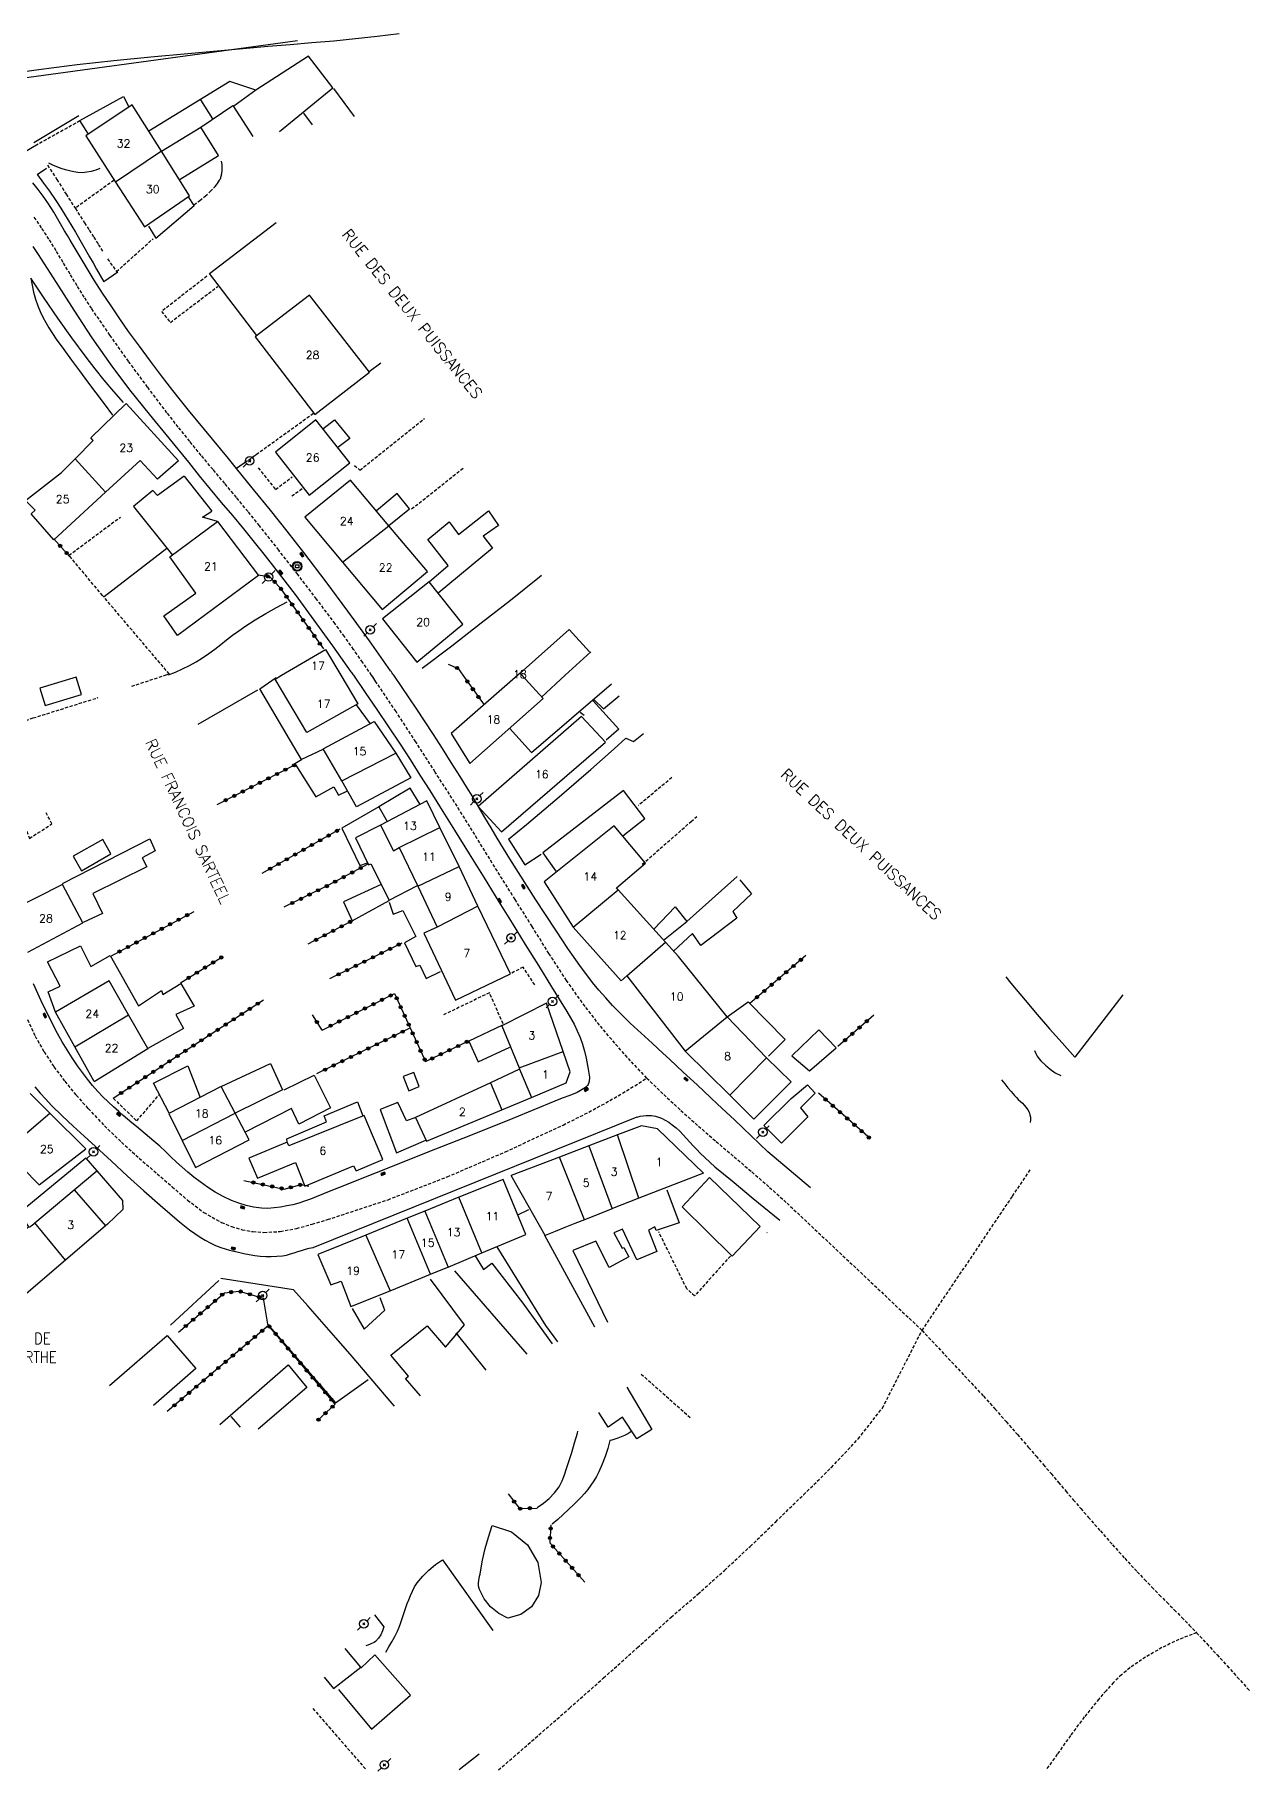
# Model space of a CAD drawing. Header units: millimetres. Extents: x 169000 to 170001, y 127000 to 128001.
# Drawn here: x 169147.5 to 169336.2, y 126999.8 to 127271.1 of the extents above; entities that cross this region are included whole.
import ezdxf
from ezdxf.enums import TextEntityAlignment as Align

# ---------------------------------------------------------------- set-up
doc = ezdxf.new("R2010")
doc.units = ezdxf.units.MM
doc.linetypes.add('DASHED', pattern=[0.75, 0.5, -0.25])
doc.layers.get('0').update_dxf_attribs({"linetype": 'CONTINUOUS'})
for name, color, linetype in [('W0001', 6, 'DASHED'), ('W0006', 2, 'CONTINUOUS'), ('W0014', 7, 'CONTINUOUS'), ('W0017', 7, 'CONTINUOUS'), ('W0101', 7, 'CONTINUOUS'), ('W0104', 1, 'CONTINUOUS'), ('W0112', 1, 'DASHED'), ('W0211', 2, 'CONTINUOUS'), ('W0214', 2, 'CONTINUOUS'), ('W0300', 7, 'CONTINUOUS'), ('W0322', 7, 'CONTINUOUS'), ('W0323', 7, 'CONTINUOUS'), ('W0330', 7, 'CONTINUOUS'), ('W0333', 7, 'CONTINUOUS'), ('W0402', 7, 'CONTINUOUS'), ('W0420', 7, 'CONTINUOUS'), ('W0473', 7, 'CONTINUOUS'), ('W0989', 7, 'CONTINUOUS'), ('W0991', 7, 'CONTINUOUS'), ('W1102', 7, 'CONTINUOUS')]:
    doc.layers.add(name, color=color, linetype=linetype)
doc.styles.get("Standard").update_dxf_attribs({"font": 'romans.shx', "width": 0.85})

# ---------------------------------------------------------------- blocks, each defined once
blk = doc.blocks.new('avaloir')
for p, q in [((-3, 0), (-3, -6)), ((0, 0), (0, -6)), ((3, 0), (3, -6))]:
    blk.add_line(p, q)
blk.add_lwpolyline([(0, 0), (-6, 0), (-6, -6), (6, -6), (6, 0), (-6, 0)])
blk = doc.blocks.new('T684')
at = {"xscale": 0.1666666666666667, "yscale": 0.1666666666666667, "rotation": 270}
blk.add_blockref('avaloir', (0, 0), dxfattribs=at)
blk = doc.blocks.new('sev_inspect')
blk.add_lwpolyline([(-4, 4), (4, 4), (4, -4), (-4, -4), (-4, 4)])
for radius in [12, 10]:
    blk.add_circle((0, 0), radius)
blk = doc.blocks.new('T654')
at = {"xscale": 0.0625, "yscale": 0.0625}
blk.add_blockref('sev_inspect', (0, 0), dxfattribs=at)
blk = doc.blocks.new('T473')
for p, q in [((-0.166667, 0.166667), (0.166667, -0.166667)), ((-0.166667, -0.166667), (0.166667, 0.166667)), ((0.500001, 0.500001), (1.000002, 1.000002)), ((-1.000002, -1.000002), (-0.500001, -0.500001))]:
    blk.add_line(p, q)
blk.add_ellipse((0, 0), major_axis=(0.471405, 0.471405), ratio=1, start_param=5.4977871438, end_param=11.780972451)
blk = doc.blocks.new('t323o')
at = {"color": 0, "linetype": 'Continuous'}
for radius in [0.25, 0.15]:
    blk.add_circle((0, 0), radius, dxfattribs=at)
blk = doc.blocks.new('t322o')
at = {"color": 0, "linetype": 'Continuous'}
for radius in [0.25, 0.15]:
    blk.add_circle((0, 0), radius, dxfattribs=at)

msp = doc.modelspace()

# ---------------------------------------------------------------- linework, layer by layer
at = {"layer": 'W0001', "linetype": 'DASHED'}
for points in [[(169200.14, 127171), (169198.74, 127173.03), (169197.33, 127175.04), (169195.89, 127177.05), (169194.44, 127179.04), (169191.54, 127182.91), (169188.59, 127186.75), (169185.62, 127190.56), (169182.62, 127194.36), (169180.83, 127196.58), (169179.02, 127198.78), (169177.19, 127200.97), (169175.36, 127203.15), (169173.53, 127205.34), (169171.72, 127207.54), (169169.93, 127209.76), (169168.17, 127212.01), (169165.14, 127216.01), (169162.16, 127220.05), (169159.25, 127224.14), (169156.4, 127228.28), (169155.24, 127230.06), (169154.12, 127231.86), (169153.02, 127233.68), (169151.93, 127235.5), (169150.84, 127237.33), (169149.73, 127239.14), (169148.57, 127240.92), (169147.37, 127242.67)], [(169243.15, 127108.08), (169240.6, 127110.76), (169238.13, 127113.52), (169235.76, 127116.35), (169233.48, 127119.27), (169230.58, 127123.34), (169227.85, 127127.53), (169225.21, 127131.77), (169222.56, 127135.99), (169221.36, 127137.88), (169220.18, 127139.77), (169219, 127141.67), (169217.83, 127143.57), (169216.65, 127145.47), (169215.48, 127147.37), (169214.29, 127149.27), (169213.1, 127151.15), (169210.07, 127155.89), (169207.03, 127160.62), (169203.95, 127165.33), (169200.82, 127170), (169200.65, 127170.25), (169200.48, 127170.5), (169200.31, 127170.75), (169200.14, 127171)], [(169146.35, 127117.21), (169147.56, 127114.64), (169148.96, 127112.17), (169150.51, 127109.82), (169152.2, 127107.58), (169153.99, 127105.41), (169155.85, 127103.31), (169158.41, 127100.62), (169161.08, 127098.05), (169163.83, 127095.56), (169166.63, 127093.14), (169168.99, 127091.09), (169171.38, 127089.02), (169173.92, 127087.1), (169176.68, 127085.53), (169178.26, 127084.88), (169179.91, 127084.39), (169181.59, 127084.09), (169183.31, 127083.97), (169185.87, 127084.12), (169188.39, 127084.59), (169190.85, 127085.26), (169193.27, 127085.98), (169202.7, 127089.08), (169211.96, 127092.65), (169221.07, 127096.57), (169230.06, 127100.74), (169233.42, 127102.42), (169236.72, 127104.2), (169239.97, 127106.09), (169243.15, 127108.08)], [(169243.15, 127108.08), (169245.77, 127105.51), (169248.46, 127103.01), (169251.2, 127100.57), (169253.98, 127098.17), (169256.77, 127095.8), (169259.55, 127093.41), (169262.32, 127091), (169265.04, 127088.55), (169286.14, 127068.67)], [(169286.14, 127068.67), (169300.27, 127089.61), (169303.07, 127093.79)], [(169219.97, 127000), (169222.31, 127002.02), (169225.71, 127004.98), (169231.06, 127009.66), (169236.38, 127014.37), (169241.67, 127019.11), (169246.94, 127023.88), (169251.13, 127027.48), (169255.25, 127031.17), (169259.3, 127034.93), (169263.27, 127038.78), (169267.62, 127043), (169271.98, 127047.26), (169276.16, 127051.72), (169279.94, 127056.53), (169286.14, 127068.67)], [(169286.14, 127068.67), (169295.74, 127058.39), (169297.52, 127056.4), (169299.28, 127054.41), (169301.04, 127052.4), (169302.79, 127050.38), (169303.96, 127049.03), (169305.12, 127047.67), (169306.29, 127046.3), (169307.45, 127044.93), (169308.61, 127043.57), (169309.77, 127042.2), (169310.94, 127040.84), (169312.12, 127039.49), (169314, 127037.34), (169315.9, 127035.19), (169317.81, 127033.06), (169319.75, 127030.96), (169320.89, 127029.75), (169322.05, 127028.56), (169323.21, 127027.37), (169324.38, 127026.19), (169325.55, 127025.01), (169326.72, 127023.83), (169327.88, 127022.64), (169329.03, 127021.44)], [(169329.03, 127021.44), (169326.28, 127020.38), (169323.62, 127019.11), (169321.07, 127017.64), (169318.64, 127015.98), (169317.29, 127014.88), (169316.05, 127013.66), (169314.89, 127012.38), (169313.76, 127011.08), (169311.49, 127008.28), (169309.34, 127005.39), (169307.26, 127002.45), (169305.51, 127000)], [(169329.03, 127021.44), (169330.63, 127019.73), (169332.23, 127018), (169333.81, 127016.26), (169335.39, 127014.52), (169336.96, 127012.78), (169338.54, 127011.04), (169340.13, 127009.31), (169341.72, 127007.58), (169344.05, 127005.09), (169346.39, 127002.62), (169348.75, 127000.15), (169348.89, 127000)]]:
    msp.add_lwpolyline(points, dxfattribs=at)
at = {"layer": 'W0006'}
msp.add_lwpolyline([(169183.2, 127073.68), (169183.89, 127069.65), (169194.49, 127057.35), (169199.61, 127060.99)], dxfattribs=at)
at = {"layer": 'W0014'}
for points in [[(169147.92, 127249.17), (169148.88, 127247.89), (169149.8, 127246.6), (169150.7, 127245.3), (169151.58, 127243.97), (169152.75, 127242.1), (169153.87, 127240.21), (169154.96, 127238.3), (169156.06, 127236.39), (169156.62, 127235.41), (169157.18, 127234.43), (169157.74, 127233.45), (169158.29, 127232.47)], [(169203.59, 127171), (169203.47, 127171.17), (169203.35, 127171.35), (169203.23, 127171.52), (169203.1, 127171.69), (169199.79, 127176.36), (169196.42, 127181), (169193.02, 127185.6), (169189.56, 127190.17), (169186.97, 127193.49), (169184.34, 127196.78), (169181.69, 127200.04), (169179.04, 127203.31), (169177.8, 127204.84), (169176.54, 127206.36), (169175.29, 127207.87), (169174.03, 127209.39), (169172.78, 127210.91), (169171.53, 127212.43), (169170.29, 127213.96), (169169.07, 127215.51), (169167.31, 127217.78), (169165.57, 127220.08), (169163.86, 127222.39), (169162.18, 127224.73), (169160.8, 127226.7), (169159.44, 127228.7), (169158.11, 127230.71), (169156.8, 127232.73), (169155.84, 127234.28), (169154.9, 127235.84), (169153.97, 127237.4), (169153.04, 127238.96), (169152.6, 127239.69), (169152.18, 127240.43), (169151.76, 127241.17), (169151.34, 127241.9), (169150.91, 127242.64), (169150.47, 127243.37), (169150.01, 127244.09), (169149.54, 127244.79), (169148.8, 127245.85), (169148.04, 127246.9), (169147.21, 127247.91)], [(169147.22, 127238), (169147.62, 127237.35), (169148.03, 127236.71), (169150.83, 127232.38), (169153.61, 127228.03), (169156.44, 127223.71), (169159.4, 127219.48), (169162.32, 127215.6), (169165.36, 127211.8), (169168.44, 127208.04), (169171.51, 127204.27), (169173.21, 127202.17), (169174.93, 127200.09), (169176.65, 127198.01), (169178.38, 127195.94), (169180.1, 127193.86), (169181.8, 127191.77), (169183.49, 127189.67), (169185.16, 127187.54), (169188.17, 127183.6), (169191.12, 127179.62), (169194.03, 127175.6), (169196.9, 127171.56), (169197, 127171.42), (169197.1, 127171.28), (169197.2, 127171.14), (169197.3, 127171)], [(169161.36, 127213.6), (169159.85, 127215.33), (169158.37, 127217.09), (169156.93, 127218.88), (169155.53, 127220.7), (169153.29, 127223.72), (169151.1, 127226.79), (169148.98, 127229.9), (169146.91, 127233.05)], [(169197.3, 127171), (169199.15, 127168.33), (169200.98, 127165.65), (169202.8, 127162.95), (169204.59, 127160.24), (169206.15, 127157.84), (169207.69, 127155.42), (169209.21, 127153), (169210.74, 127150.57), (169213.07, 127146.83), (169215.39, 127143.09), (169217.7, 127139.34), (169220.01, 127135.6), (169222.08, 127132.28), (169224.15, 127128.97), (169226.21, 127125.66), (169228.23, 127122.32), (169229.42, 127120.39), (169230.63, 127118.46), (169231.77, 127116.48), (169232.74, 127114.42), (169233.11, 127113.36), (169233.4, 127112.27), (169233.64, 127111.17), (169233.85, 127110.07), (169233.97, 127109.46), (169234.1, 127108.84), (169234.17, 127108.2), (169234.14, 127107.55), (169234.1, 127107.39), (169234.04, 127107.23), (169233.97, 127107.08), (169233.88, 127106.94), (169233.76, 127106.8), (169233.62, 127106.67), (169233.47, 127106.55), (169233.32, 127106.44), (169232.23, 127105.84), (169231.09, 127105.36), (169229.93, 127104.93), (169228.79, 127104.48), (169222.19, 127101.77), (169215.57, 127099.12), (169208.94, 127096.49), (169202.31, 127093.85), (169199.38, 127092.68), (169196.44, 127091.51), (169193.5, 127090.35), (169190.57, 127089.19)], [(169268.69, 127090.96), (169268.69, 127090.96), (169262.06, 127096.54), (169259.44, 127099.05), (169256.82, 127101.54), (169254.18, 127104.03), (169253.11, 127105.02), (169252.05, 127106.02), (169250.98, 127107.01), (169249.91, 127108.01), (169248.84, 127109), (169247.78, 127109.99), (169246.71, 127110.99), (169245.64, 127111.98), (169243.95, 127113.54), (169242.24, 127115.08), (169240.55, 127116.65), (169238.91, 127118.26), (169237.8, 127119.41), (169236.71, 127120.59), (169235.66, 127121.79), (169234.64, 127123.03), (169232.68, 127125.64), (169230.82, 127128.33), (169229.02, 127131.05), (169227.22, 127133.77), (169225.82, 127135.9), (169224.45, 127138.04), (169223.09, 127140.19), (169221.74, 127142.35), (169220.75, 127143.95), (169219.78, 127145.55), (169218.82, 127147.16), (169217.85, 127148.77), (169216.89, 127150.38), (169215.93, 127151.99), (169214.96, 127153.59), (169213.97, 127155.18), (169212.59, 127157.38), (169211.2, 127159.56), (169209.8, 127161.74), (169208.38, 127163.9), (169207.2, 127165.69), (169206.01, 127167.47), (169204.81, 127169.24), (169203.59, 127171)], [(169221.55, 127145.38), (169224.07, 127141.37)], [(169190.57, 127089.19), (169189.67, 127088.85), (169188.75, 127088.55), (169187.82, 127088.3), (169186.88, 127088.1), (169185.9, 127087.93), (169184.91, 127087.79), (169183.91, 127087.72), (169182.91, 127087.76), (169181.71, 127087.92), (169180.54, 127088.19), (169179.39, 127088.55), (169178.27, 127088.97), (169176.97, 127089.58), (169175.72, 127090.28), (169174.51, 127091.05), (169173.34, 127091.86), (169172.38, 127092.59), (169171.45, 127093.36), (169170.55, 127094.15), (169169.66, 127094.97), (169168.79, 127095.79), (169167.91, 127096.62), (169167.03, 127097.43), (169166.13, 127098.22), (169165.45, 127098.8), (169164.77, 127099.38), (169164.08, 127099.95), (169163.39, 127100.52), (169162.7, 127101.09), (169162.02, 127101.66), (169161.34, 127102.24), (169160.67, 127102.84), (169159.83, 127103.59), (169158.99, 127104.36), (169158.17, 127105.14), (169157.38, 127105.96), (169156.54, 127106.93), (169155.73, 127107.93), (169154.95, 127108.95), (169154.2, 127109.99), (169153.37, 127111.22), (169152.57, 127112.47), (169151.8, 127113.74), (169151.08, 127115.03), (169149.75, 127117.58), (169148.52, 127120.17), (169147.33, 127122.78)], [(169317.5, 127121.09), (169313.87, 127116.37), (169310, 127111.37)], [(169147.5, 127106.71), (169148.34, 127105.72), (169149.23, 127104.76), (169150.12, 127103.82), (169151.78, 127102.16), (169153.51, 127100.55), (169155.25, 127098.98), (169156.99, 127097.4), (169159.5, 127095.09), (169162.01, 127092.77), (169164.54, 127090.48), (169167.11, 127088.23), (169168.62, 127086.93), (169170.14, 127085.62), (169171.7, 127084.37), (169173.34, 127083.22), (169174.12, 127082.76), (169174.91, 127082.33), (169175.74, 127081.95), (169176.57, 127081.61), (169177.25, 127081.38), (169177.94, 127081.18), (169178.63, 127081.02), (169179.33, 127080.86), (169180.17, 127080.68), (169181.01, 127080.51), (169181.87, 127080.37), (169182.72, 127080.28), (169183.6, 127080.23), (169184.47, 127080.21), (169185.35, 127080.24), (169186.22, 127080.33), (169186.83, 127080.44), (169187.44, 127080.6), (169188.03, 127080.78), (169188.62, 127080.97), (169189.21, 127081.17), (169189.8, 127081.35), (169190.4, 127081.5), (169191.02, 127081.61), (169191.02, 127081.61), (169191.02, 127081.61), (169191.03, 127081.61), (169191.03, 127081.61), (169191.03, 127081.61), (169191.04, 127081.61), (169191.04, 127081.61), (169191.04, 127081.61)], [(169191.02, 127081.61), (169241.64, 127102.01)], [(169241.61, 127101.99), (169242.09, 127102.11), (169242.57, 127102.19), (169243.06, 127102.24), (169243.55, 127102.25), (169243.87, 127102.24), (169244.18, 127102.2), (169244.49, 127102.13), (169244.8, 127102.04), (169245.41, 127101.8), (169246, 127101.51), (169246.56, 127101.17), (169247.1, 127100.8), (169247.71, 127100.3), (169248.29, 127099.77), (169248.83, 127099.22), (169249.36, 127098.64), (169249.88, 127098.06), (169250.4, 127097.49), (169250.93, 127096.92), (169251.47, 127096.37), (169253.75, 127094.22), (169256.48, 127092.01), (169259.76, 127089.27), (169263.93, 127085.89), (169263.93, 127085.89)], [(169216.94, 127002.46), (169213.84, 127000)]]:
    msp.add_lwpolyline(points, dxfattribs=at)
at = {"layer": 'W0017'}
for points in [[(169148.05, 127253.99), (169144.32, 127251.79)], [(169149.35, 127250.15), (169147.87, 127249.19)], [(169157.7, 127250.15), (169157.03, 127249.89), (169156.34, 127249.69), (169155.64, 127249.57), (169154.92, 127249.51), (169154.25, 127249.54), (169153.59, 127249.64), (169152.94, 127249.79), (169152.3, 127249.96), (169151.63, 127250.17), (169150.97, 127250.42), (169150.32, 127250.7), (169149.7, 127251.02)], [(169158.29, 127232.49), (169160.49, 127234.03)], [(169180.76, 127204.51), (169179.04, 127203.31)], [(169221.55, 127145.38), (169224.32, 127147.67), (169227.07, 127149.98), (169229.8, 127152.31), (169232.52, 127154.65), (169234.37, 127156.26), (169236.2, 127157.89), (169238.03, 127159.52), (169239.84, 127161.17)], [(169239.84, 127161.17), (169241.06, 127160.64)], [(169241.06, 127160.64), (169242.61, 127161.91)], [(169224.1, 127141.37), (169226.64, 127143.07)], [(169303.71, 127112.38), (169303.91, 127111.94), (169304.14, 127111.52), (169304.41, 127111.13), (169304.72, 127110.76), (169305.41, 127110.08), (169306.15, 127109.47), (169306.95, 127108.92), (169307.8, 127108.46)], [(169298.55, 127107.79), (169299.05, 127107.18), (169299.56, 127106.57), (169300.07, 127105.96), (169300.59, 127105.35), (169300.88, 127105.04), (169301.18, 127104.73), (169301.5, 127104.44), (169301.81, 127104.14), (169302.12, 127103.83), (169302.4, 127103.49), (169302.66, 127103.12), (169302.87, 127102.73), (169303, 127102.35), (169303.08, 127101.95), (169303.1, 127101.54), (169303.05, 127101.14)], [(169176.28, 127076.46), (169168.73, 127069.47)], [(169187.92, 127075.01), (169176.6, 127076.76)], [(169203.72, 127056.84), (169203.35, 127057.27), (169200.07, 127061.12), (169196.77, 127064.96), (169194.57, 127067.49), (169192.37, 127070.01), (169190.15, 127072.51), (169187.92, 127075.01)], [(169226, 127041), (169226.99, 127041.66), (169227.89, 127042.43), (169228.71, 127043.29), (169229.42, 127044.24), (169229.93, 127045.14), (169230.3, 127046.11), (169230.6, 127047.09), (169230.91, 127048.05), (169231.4, 127049.57), (169231.86, 127051.09), (169232.29, 127052.63), (169232.36, 127052.92)], [(169237.35, 127051.47), (169237.03, 127050.21), (169236.64, 127048.97), (169236.18, 127047.76), (169235.65, 127046.57), (169235.28, 127045.84), (169234.86, 127045.14), (169234.41, 127044.47), (169233.93, 127043.81), (169233.42, 127043.19), (169232.87, 127042.61), (169232.3, 127042.04), (169231.73, 127041.48), (169230.9, 127040.68), (169230.06, 127039.9), (169229.21, 127039.13), (169228.34, 127038.38)], [(169240.66, 127052.8), (169240.17, 127052.52), (169239.66, 127052.26), (169239.15, 127052.03), (169238.62, 127051.82), (169238.31, 127051.71), (169237.99, 127051.61), (169237.67, 127051.54), (169237.35, 127051.47)], [(169221.44, 127023.72), (169220, 127024.45), (169218.74, 127025.47), (169217.72, 127026.73), (169216.99, 127028.17), (169216.89, 127028.52), (169216.85, 127028.88), (169216.85, 127029.24), (169216.89, 127029.59), (169216.95, 127029.93), (169217.02, 127030.26), (169217.09, 127030.59), (169217.15, 127030.93), (169217.47, 127032.77), (169217.88, 127034.59), (169218.38, 127036.39), (169218.95, 127038.17)], [(169218.95, 127038.17), (169222.01, 127037.19), (169224.5, 127035.19), (169226.12, 127032.42), (169226.64, 127029.26), (169226.22, 127027.24), (169225.1, 127025.49), (169223.44, 127024.27), (169221.44, 127023.72)], [(169202.34, 127018.42), (169202.84, 127019.21), (169203.32, 127020.01), (169203.76, 127020.84), (169204.16, 127021.68), (169204.42, 127022.28), (169204.65, 127022.89), (169204.87, 127023.51), (169205.07, 127024.13), (169205.27, 127024.75), (169205.47, 127025.37), (169205.7, 127025.98), (169205.94, 127026.58), (169206.23, 127027.26), (169206.52, 127027.94), (169206.86, 127028.61), (169207.27, 127029.23), (169208.13, 127030.27), (169209.09, 127031.22), (169210.13, 127032.08), (169211.24, 127032.84)], [(169211.21, 127032.84), (169219.06, 127021.76)], [(169200.59, 127024.25), (169202.04, 127022.34)], [(169202.04, 127022.34), (169201.85, 127021.72), (169201.57, 127021.12), (169201.21, 127020.58), (169200.77, 127020.09), (169200.55, 127019.92), (169200.3, 127019.79), (169200.04, 127019.69), (169199.79, 127019.59), (169199.66, 127019.53), (169199.53, 127019.47), (169199.4, 127019.42), (169199.26, 127019.37)]]:
    msp.add_lwpolyline(points, dxfattribs=at)
at = {"layer": 'W0101'}
for points in [[(169167.29, 127252.86), (169162.71, 127260.11), (169155.5, 127255.26)], [(169155.5, 127255.26), (169160.14, 127248.04)], [(169160.14, 127248.04), (169164.65, 127241.03), (169171.7, 127245.88), (169167.29, 127252.86)], [(169153.83, 127204.83), (169156.64, 127207.69), (169156.27, 127208.08), (169161.81, 127213.46)], [(169161.81, 127213.46), (169169.95, 127204.48)], [(169158.57, 127199.61), (169150.49, 127192.18), (169146.97, 127196.24), (169147.58, 127196.77), (169146.07, 127198.28), (169151.71, 127202.68), (169153.83, 127204.83)], [(169169.95, 127204.48), (169166.69, 127201.64), (169163.96, 127204.56), (169158.57, 127199.61)], [(169202.84, 127194.37), (169196.85, 127201.48), (169189.72, 127195.71)], [(169182.48, 127186.59), (169169.81, 127177.23), (169167.69, 127180.28), (169172.65, 127183.83), (169168.62, 127189.48), (169176.07, 127195.02)], [(169176.07, 127195.02), (169182.48, 127186.59)], [(169189.72, 127195.71), (169195.61, 127188.67)], [(169201.81, 127181.26), (169208.88, 127187.2), (169202.84, 127194.37)], [(169195.61, 127188.67), (169201.81, 127181.26)], [(169209.15, 127185.58), (169201.83, 127179.83)], [(169207.21, 127173.05), (169214.39, 127178.98), (169209.15, 127185.58)], [(169201.83, 127179.83), (169207.21, 127173.05)], [(169186.08, 127171), (169192.93, 127175.03)], [(169192.93, 127175.03), (169195.33, 127171)], [(169197.99, 127166.55), (169190.01, 127162.05), (169185.05, 127170.4), (169186.08, 127171)], [(169195.33, 127171), (169197.99, 127166.55)], [(169222.96, 127171), (169212.59, 127161.89)], [(169215.48, 127157.2), (169226.93, 127167.37), (169223.62, 127171)], [(169223.62, 127171), (169223.33, 127171.32), (169222.96, 127171)], [(169195.47, 127154.5), (169192.58, 127159.53), (169200.56, 127163.77)], [(169200.56, 127163.77), (169203.9, 127158.84)], [(169232.95, 127164.54), (169216.81, 127150.52)], [(169220.44, 127146.54), (169236.68, 127160.56), (169232.95, 127164.54)], [(169212.59, 127161.89), (169215.48, 127157.2)], [(169195.47, 127154.5), (169203.9, 127158.84)], [(169208.75, 127151.37), (169201.52, 127147.61)], [(169210.79, 127147.24), (169208.75, 127151.37)], [(169216.81, 127150.52), (169220.44, 127146.54)], [(169201.52, 127147.61), (169203.58, 127143.6), (169204.43, 127144.1)], [(169213.81, 127141.11), (169210.79, 127147.24)], [(169238.66, 127137.51), (169238.41, 127137.8), (169242.94, 127141.64), (169238.06, 127147.47), (169227.12, 127138.75)], [(169204.43, 127144.1), (169207.29, 127138.17), (169207.35, 127138.05)], [(169216.75, 127134.96), (169213.81, 127141.11)], [(169146.41, 127127.75), (169155, 127132.34), (169151.84, 127138.3), (169143.39, 127134.06)], [(169207.35, 127138.05), (169210.39, 127131.67)], [(169227.12, 127138.75), (169231.62, 127131.67)], [(169246.04, 127129.32), (169238.66, 127137.51)], [(169221.84, 127124.36), (169216.75, 127134.96)], [(169210.39, 127131.67), (169208.3, 127130.72), (169213.23, 127120.25), (169221.84, 127124.36)], [(169231.62, 127131.67), (169239.12, 127123.27), (169240, 127124.04)], [(169255.69, 127117.63), (169248.08, 127127.06), (169246.04, 127129.32)], [(169162.17, 127117.98), (169159.16, 127123.27), (169150.76, 127118.39)], [(169240, 127124.04), (169249.12, 127112.3)], [(169227.46, 127119.8), (169220.49, 127116.25), (169223.17, 127109.69)], [(169230.08, 127112.22), (169227.46, 127119.8)], [(169153.78, 127112.97), (169150.76, 127118.39)], [(169156.8, 127107.55), (169165.18, 127112.7), (169162.17, 127117.98)], [(169261.86, 127111.24), (169255.69, 127117.63)], [(169156.8, 127107.55), (169153.78, 127112.97)], [(169231.17, 127109.06), (169230.08, 127112.22)], [(169256.1, 127105.4), (169249.12, 127112.3)], [(169256.1, 127105.4), (169261.86, 127111.24)], [(169223.17, 127109.69), (169223.25, 127109.49), (169225.14, 127105.05)], [(169225.14, 127105.05), (169230.56, 127107.32), (169231.17, 127109.06)], [(169146.81, 127105.67), (169149.87, 127102.61)], [(169178.84, 127102.6), (169176.65, 127106.76), (169168.44, 127102.57)], [(169218.69, 127107.36), (169206.97, 127101.91), (169208.7, 127098.22)], [(169218.69, 127107.36), (169220.49, 127103.1)], [(169208.7, 127098.22), (169220.49, 127103.1)], [(169149.87, 127102.61), (169155.48, 127097.01)], [(169168.44, 127102.57), (169170.53, 127098.34)], [(169170.53, 127098.34), (169172.62, 127094.12), (169181.03, 127098.44), (169178.84, 127102.6)], [(169201.91, 127095.34), (169198.97, 127102.25), (169187.2, 127097.51), (169186.96, 127098.09), (169180.95, 127095.55), (169182.3, 127092.42), (169188.24, 127094.91), (169189.72, 127091.2)], [(169242.3, 127100.64), (169238.54, 127099.2)], [(169244.82, 127100.16), (169242.3, 127100.64)], [(169251.98, 127093.22), (169244.82, 127100.16)], [(169234.09, 127097.5), (169229.49, 127095.74)], [(169238.54, 127099.2), (169234.09, 127097.5)], [(169143, 127096.73), (169148.21, 127091.39), (169155.48, 127097.01)], [(169197.7, 127093.61), (169201.91, 127095.34)], [(169229.49, 127095.74), (169221.92, 127092.84)], [(169189.72, 127091.2), (169197.33, 127094.35)], [(169197.33, 127094.35), (169197.7, 127093.61)], [(169220.68, 127092.26), (169213.79, 127089.46)], [(169217.38, 127080.77), (169224.23, 127083.65), (169220.68, 127092.26)], [(169233.42, 127085.96), (169231.89, 127085.34), (169230.35, 127084.72), (169228.81, 127084.11), (169227.28, 127083.49), (169221.92, 127092.84)], [(169251.98, 127093.22), (169241.89, 127089.3)], [(169147.54, 127085.47), (169153.67, 127090.63)], [(169153.67, 127090.63), (169158.57, 127084.98)], [(169213.79, 127089.46), (169208.48, 127087.3)], [(169241.89, 127089.3), (169237.77, 127087.7), (169237.7, 127087.68)], [(169208.48, 127087.3), (169205.71, 127086.18)], [(169237.7, 127087.68), (169233.42, 127085.96)], [(169152.32, 127079.64), (169146.15, 127074.37), (169141.43, 127080.12), (169146.52, 127084.84), (169146.78, 127084.84), (169146.97, 127085), (169147.16, 127085.16), (169147.35, 127085.31), (169147.54, 127085.47)], [(169158.57, 127084.98), (169152.32, 127079.64)], [(169205.71, 127086.18), (169199.25, 127083.56)], [(169199.25, 127083.56), (169191.76, 127080.52)], [(169191.76, 127080.52), (169193.75, 127075.78), (169195.36, 127076.38), (169196.88, 127072.38), (169203.02, 127074.87)], [(169209.33, 127077.43), (169212.06, 127078.53), (169212.1, 127078.55)], [(169212.1, 127078.55), (169217.38, 127080.77)], [(169203.02, 127074.87), (169209.33, 127077.43)], [(169192.72, 127014.48), (169194.2, 127012.7), (169198.47, 127016.06), (169196, 127018.95)]]:
    msp.add_lwpolyline(points, dxfattribs=at)
for points in [[(169181.95, 127223.88), (169191.28, 127211.72), (169199.82, 127218.34), (169190.43, 127230.37)], [(169191.44, 127210.89), (169185.13, 127205.83), (169190.36, 127199.15), (169196.74, 127204.21)]]:
    msp.add_lwpolyline(points, close=True, dxfattribs=at)
at = {"layer": 'W0104'}
for points in [[(169185.74, 127255.97), (169194.07, 127262.76), (169190.28, 127267.72), (169182.03, 127262.39), (169177.98, 127263.74), (169165.32, 127255.98)], [(169155.89, 127255.53), (169154.55, 127257.67), (169161.39, 127261.41), (169162.23, 127259.79)], [(169170.21, 127248.48), (169176.2, 127252.21), (169173.47, 127256.61), (169178.43, 127260.01), (169181.6, 127255.16)], [(169173.42, 127260.91), (169175.27, 127257.94)], [(169182.03, 127262.39), (169178.59, 127259.9)], [(169194.2, 127262.66), (169197.41, 127258.27)], [(169190.89, 127256.98), (169189.53, 127258.79)], [(169167.29, 127252.86), (169173.47, 127256.61)], [(169165.26, 127241.16), (169166.4, 127239.28), (169172.41, 127244.4), (169171.54, 127245.75)], [(169182.19, 127224.06), (169174.82, 127233.77), (169185.21, 127241.73)], [(169201.58, 127219.77), (169199.76, 127218.41)], [(169192.53, 127209.52), (169194.33, 127210.92), (169196.74, 127207.98), (169194.86, 127206.59)], [(169170.87, 127202.09), (169166.71, 127199.07), (169165.95, 127199.89), (169162.92, 127197.38), (169169.02, 127189.78)], [(169170.87, 127202.09), (169175.17, 127196.63)], [(169202.82, 127194.4), (169206.05, 127197.01), (169204.14, 127199.42), (169200.89, 127196.68)], [(169176.07, 127195.02), (169173.74, 127195.71), (169175.17, 127196.63)], [(169209.15, 127185.58), (169212.09, 127188.15), (169208.93, 127192.21), (169212.27, 127194.99), (169213.71, 127192.98), (169218.42, 127196.69), (169219.96, 127194.41), (169217.58, 127192.74), (169219.03, 127190.86), (169210.53, 127183.84)], [(169223.33, 127171.32), (169230.99, 127178.13), (169234.19, 127174.64)], [(169234.39, 127174.67), (169230.39, 127171)], [(169192.5, 127159.42), (169189.19, 127157.83), (169182.7, 127168.91), (169185.24, 127170.66)], [(169230.39, 127171), (169226.67, 127167.59)], [(169221.69, 127162.72), (169225.13, 127158.92), (169237.62, 127169.66)], [(169234.86, 127167.21), (169236.39, 127165.76), (169238.81, 127167.81)], [(169197.74, 127166.41), (169199.91, 127163.42)], [(169233.35, 127164.72), (169232.74, 127165.2)], [(169234.75, 127167), (169238.78, 127162.58), (169236.79, 127160.85)], [(169188.29, 127156.96), (169188.13, 127157.2), (169189.19, 127157.83)], [(169188.29, 127156.96), (169191.42, 127152.03), (169194.25, 127153.57), (169194.99, 127152.29), (169196.36, 127152.95)], [(169203.9, 127158.84), (169206.28, 127155)], [(169206.28, 127155), (169197.8, 127150.44), (169195.47, 127154.5)], [(169206.15, 127153.35), (169201.28, 127150.46), (169202.59, 127148.16)], [(169207.72, 127150.83), (169206.15, 127153.35)], [(169239.39, 127145.93), (169242.83, 127148.64), (169239.49, 127153.01), (169226.88, 127143.26), (169228.92, 127140.39)], [(169201.28, 127150.46), (169195.47, 127147.12), (169198.31, 127141.27), (169199.51, 127141.71)], [(169201.52, 127147.61), (169197.64, 127145.59), (169199.66, 127141.4), (169200, 127141.56), (169202.87, 127135.89), (169207.29, 127138.17)], [(169151.82, 127138.48), (169165.47, 127145.45), (169166.34, 127143.57), (169164.3, 127142.46), (169165.02, 127141.08), (169156.59, 127136.92), (169158.07, 127133.77), (169155.05, 127132.36)], [(169201.62, 127138.3), (169195.76, 127135.6), (169197.11, 127132.65), (169202.89, 127135.83)], [(169244.22, 127131.35), (169247.58, 127134.83), (169249.38, 127132.55), (169257.26, 127139.56)], [(169257.69, 127139.06), (169259.48, 127136.84), (169256.59, 127134.11), (169257.2, 127133.05), (169251.58, 127128.78), (169250.28, 127130.67), (169247.3, 127127.93)], [(169202.89, 127135.54), (169203.53, 127133.66), (169205.04, 127134.27), (169207.05, 127130.19), (169205.3, 127129.21), (169207.05, 127125.5), (169207.69, 127125.74), (169208.67, 127123.62), (169210.92, 127124.73)], [(169245.76, 127129.63), (169249.38, 127132.55)], [(169149.62, 127121.57), (169151.47, 127122.42), (169149.49, 127126.24), (169154.65, 127128.73), (169156.27, 127125.5), (169159.27, 127127.25), (169163.72, 127119.37), (169167.32, 127121.76), (169167.51, 127121.15), (169170.32, 127122.87), (169172.41, 127119.32), (169169.55, 127118), (169170.77, 127115.85), (169165.18, 127112.7)], [(169150.76, 127118.39), (169149.62, 127121.57)], [(169255.69, 127117.63), (169258.95, 127120.01), (169264.75, 127114.1), (169262.16, 127111.48)], [(169220.6, 127116.35), (169215.32, 127113.84), (169216.78, 127110.6), (169221.76, 127112.93)], [(169259.88, 127101.67), (169265.71, 127107.47), (169261.86, 127111.24)], [(169168.52, 127102.61), (169166.05, 127107.26), (169171.4, 127109.97), (169173.34, 127105.07)], [(169176.65, 127106.76), (169184.34, 127110.34), (169186.22, 127106.23), (169178.84, 127102.6)], [(169186.49, 127106.23), (169191.18, 127108.53), (169193.72, 127103.42), (169188.77, 127100.9), (169187.6, 127103.34), (169180.39, 127099.64)], [(169223.25, 127109.49), (169218.69, 127107.36)], [(169259.88, 127101.67), (169256.1, 127105.4)], [(169186.96, 127098.09), (169186.91, 127098.6), (169193.11, 127101.25), (169192.74, 127102.17), (169197.94, 127104.37), (169198.76, 127102.17)], [(169206.97, 127101.91), (169205.6, 127101.4), (169204.24, 127104.24), (169201.49, 127103.15), (169204.01, 127096.4)], [(169220.46, 127103.1), (169225.14, 127105.05)], [(169204.01, 127096.4), (169208.62, 127098.38)], [(169155.48, 127095.57), (169145.06, 127086.99), (169146.52, 127084.84)], [(169155.48, 127095.57), (169157.2, 127093.59)], [(169153.67, 127090.63), (169157.2, 127093.59)], [(169157.2, 127093.59), (169161.2, 127088.95)], [(169246.28, 127090.62), (169248.21, 127085.45), (169244.58, 127084.28), (169244.4, 127084.84), (169243.39, 127084.31), (169244.69, 127080.97), (169241.59, 127079.7), (169239.34, 127084.47), (169237.96, 127083.89), (169239.28, 127081.5), (169239.57, 127081.61), (169240.32, 127080.15), (169237.24, 127078.48), (169235.15, 127082.61), (169231.57, 127081.13), (169237.02, 127069.95)], [(169161.2, 127088.95), (169161.25, 127087.57), (169158.87, 127085.24), (169158.57, 127084.98)], [(169222.96, 127086.72), (169224.7, 127087.54)], [(169261.89, 127083.97), (169261.92, 127083.93)], [(169219.7, 127081.74), (169227.33, 127069.41), (169229.17, 127066.86)], [(169234.99, 127069.15), (169227.2, 127083.49)], [(169216.34, 127080.33), (169217.63, 127078.19), (169218.93, 127079.17), (169223.78, 127072.94), (169228.37, 127066.54)], [(169207.8, 127058.44), (169205.44, 127061.17), (169205.89, 127061.54), (169203.16, 127064.8), (169208.83, 127069.36), (169211.69, 127066.02), (169214.63, 127069.52), (169209.36, 127076.65)], [(169213.1, 127077.98), (169224.38, 127064.97)], [(169197.11, 127072.09), (169198.97, 127068.88), (169202.2, 127071.8), (169201.46, 127073.76)], [(169159.21, 127060.04), (169168.2, 127067.88), (169172.68, 127062.73), (169166.05, 127056.95)], [(169213.28, 127068.27), (169218.01, 127062.46)], [(169240.01, 127059.82), (169243.92, 127053.19), (169241.59, 127051.74), (169239.34, 127055.1), (169237.08, 127053.56), (169235.62, 127055.86)], [(169194.99, 127012.59), (169200.11, 127006.39), (169206.23, 127011.69), (169200.64, 127017.97), (169198.47, 127015.9)]]:
    msp.add_lwpolyline(points, dxfattribs=at)
for points in [[(169149.14, 127166.26), (169154.81, 127167.98), (169153.98, 127170.73), (169148.31, 127169.01), (169149.14, 127166.26)], [(169154.81, 127140.47), (169159.42, 127143.1), (169158.14, 127145.36), (169153.52, 127142.74), (169154.81, 127140.47)], [(169265.79, 127111.58), (169268.57, 127109.2), (169272.7, 127112.8), (169270.03, 127115.64)], [(169205.07, 127108.32), (169205.94, 127106.1), (169207.59, 127106.74), (169206.71, 127108.97), (169205.07, 127108.32)], [(169261.44, 127100.69), (169265.68, 127104.9), (169268.22, 127107.05), (169269.42, 127105.73), (169267.16, 127103.42), (169268.3, 127102.01), (169264.2, 127097.91)], [(169252.93, 127092.53), (169260.86, 127084.87), (169256.48, 127080.25), (169248.64, 127087.97)]]:
    msp.add_lwpolyline(points, close=True, dxfattribs=at)
at = {"layer": 'W0112', "linetype": 'DASHED'}
for points in [[(169154.57, 127257.62), (169148.05, 127253.99)], [(169172.39, 127244.5), (169173.27, 127245.14), (169174.13, 127245.84), (169174.93, 127246.58), (169175.7, 127247.36), (169175.89, 127247.59), (169176.08, 127247.82), (169176.24, 127248.06), (169176.39, 127248.32), (169176.45, 127248.44), (169176.51, 127248.57), (169176.56, 127248.7), (169176.6, 127248.83), (169176.64, 127248.97), (169176.68, 127249.1), (169176.71, 127249.24), (169176.73, 127249.38), (169176.78, 127249.85), (169176.8, 127250.33), (169176.77, 127250.81), (169176.71, 127251.29)], [(169159.9, 127248.32), (169153.94, 127244.05)], [(169160.27, 127234.06), (169166, 127239.2)], [(169174.4, 127233.34), (169167.32, 127227.83), (169168.7, 127226.13), (169176.1, 127231.75)], [(169191.04, 127211.87), (169180.76, 127204.48)], [(169197.46, 127203.79), (169198.31, 127203.02), (169208.4, 127211.09)], [(169206.39, 127196.98), (169214.46, 127203.38)], [(169152.85, 127189.74), (169160.88, 127195.71)], [(169168.54, 127171.19), (169158.1, 127183.46), (169152.85, 127189.74)], [(169162.65, 127169.29), (169167.9, 127171)], [(169167.9, 127171), (169168.57, 127171.22)], [(169138.99, 127161.52), (169147.26, 127164.33), (169157.4, 127167.51)], [(169247.04, 127155.02), (169241.83, 127150.65)], [(169145.99, 127147.34), (169146.7, 127145.53), (169150.2, 127147.79), (169149.27, 127149.51)], [(169242.41, 127141.48), (169250.07, 127148.16), (169250.95, 127148.95)], [(169218.56, 127121.42), (169211.27, 127117.89)], [(169220.68, 127116.54), (169218.56, 127121.42)], [(169159.77, 127104.93), (169163.45, 127101.38), (169166.9, 127105.41)], [(169256.19, 127080.28), (169250.6, 127074.05), (169249.38, 127075.17), (169245.01, 127084.04)], [(169242.25, 127061.84), (169250.12, 127054.89)], [(169190.96, 127009.61), (169193.43, 127006.76), (169199.31, 127000)]]:
    msp.add_lwpolyline(points, dxfattribs=at)
at = {"layer": 'W0112'}
for points in [[(169149.51, 127250.7), (169150.96, 127248.44), (169152.4, 127246.18), (169153.85, 127243.92), (169155.29, 127241.67), (169156.01, 127240.55), (169156.72, 127239.43), (169157.44, 127238.31), (169158.15, 127237.19)], [(169158.89, 127236.07), (169160.27, 127234.06)], [(169182.43, 127203.42), (169185.13, 127200.03), (169187.73, 127202.01)], [(169189.3, 127200.11), (169187.68, 127198.99)], [(169225.63, 127122.66), (169223.8, 127125.42), (169221.87, 127124.38)]]:
    msp.add_lwpolyline(points, dxfattribs=at)
at = {"layer": 'W0211'}
msp.add_lwpolyline([(169146.91, 127233.05), (169147.09, 127231.94), (169147.32, 127230.85), (169147.62, 127229.77), (169147.98, 127228.7), (169148.34, 127227.81), (169148.77, 127226.94), (169149.23, 127226.09), (169149.72, 127225.26), (169150.84, 127223.53), (169152.04, 127221.87), (169153.27, 127220.22), (169154.5, 127218.58), (169155.77, 127216.84), (169157.06, 127215.11), (169158.36, 127213.38), (169159.66, 127211.66)], dxfattribs=at)
at = {"layer": 'W0214'}
msp.add_lwpolyline([(169144.52, 127265.09), (169147.72, 127265.56), (169150.92, 127265.99), (169154.12, 127266.39), (169159.88, 127267.03), (169165.65, 127267.6), (169171.42, 127268.13), (169177.18, 127268.67), (169180.59, 127268.99), (169184, 127269.28), (169187.41, 127269.56), (169190.82, 127269.84), (169194.22, 127270.13), (169197.63, 127270.46), (169201.03, 127270.82), (169204.43, 127271.24)], dxfattribs=at)
at = {"layer": 'W0300'}
for points in [[(169188.55, 127270.13), (169141.93, 127263.77)], [(169147.37, 127254.25), (169154.42, 127258.42)]]:
    msp.add_lwpolyline(points, dxfattribs=at)
at = {"layer": 'W0322'}
msp.add_lwpolyline([(169182.35, 127186.67), (169184.21, 127186.43), (169185.82, 127184.73), (169192.61, 127175.14)], dxfattribs=at)
at = {"layer": 'W0323'}
for points in [[(169152.96, 127189.58), (169150.47, 127192.31)], [(169212.12, 127172.75), (169213.65, 127172.07), (169214.41, 127171)], [(169214.41, 127171), (169217.7, 127166.37)], [(169176, 127150.81), (169188.23, 127157.04)], [(169195.15, 127146.94), (169182.98, 127140.05)], [(169199.63, 127141.53), (169193.22, 127138.11), (169186.41, 127134.76)], [(169159.42, 127127.14), (169172.39, 127134.11)], [(169197.01, 127132.6), (169190.15, 127128.98)], [(169193.63, 127123.61), (169204.93, 127129.21)], [(169267.99, 127127.22), (169259.21, 127119.75)], [(169170.29, 127122.95), (169176.65, 127126.93)], [(169159.77, 127104.93), (169170.45, 127111.95), (169183.27, 127120.3)], [(169192.4, 127115.58), (169203.71, 127121.28), (169208.56, 127110.65), (169215.22, 127113.84)], [(169192.4, 127115.58), (169190.9, 127117.95)], [(169278.61, 127117.93), (169273, 127113.01)], [(169206.23, 127115.93), (169191.52, 127108.75)], [(169278.06, 127098.6), (169269.95, 127105.73)], [(169180.2, 127092.08), (169186.49, 127090.75), (169189.14, 127091.44), (169190.33, 127091.2)], [(169169.97, 127068.38), (169177.13, 127074.53), (169179.44, 127074.79), (169183.2, 127073.68)], [(169191.63, 127054.52), (169194.46, 127057.14), (169184.02, 127069.44), (169168.19, 127055.99)], [(169221.5, 127043.12), (169223.25, 127040.82), (169226.03, 127040.92)], [(169228.15, 127038.27), (169227.96, 127035.49), (169233.45, 127029.31)]]:
    msp.add_lwpolyline(points, dxfattribs=at)
at = {"layer": 'W0330'}
for points in [[(169168.17, 127190.8), (169158.34, 127183.25)], [(169208.03, 127172.09), (169212.66, 127175.61), (169217.26, 127179.17), (169221.83, 127182.76), (169226.37, 127186.38), (169226.69, 127186.63)], [(169168.38, 127171.08), (169169.51, 127171.51), (169170.61, 127171.99), (169171.68, 127172.52), (169172.73, 127173.1), (169173.73, 127173.72), (169174.7, 127174.39), (169175.64, 127175.09), (169176.57, 127175.81), (169177.49, 127176.54), (169178.42, 127177.25), (169179.37, 127177.95), (169180.34, 127178.61), (169181.96, 127179.64), (169183.6, 127180.63), (169185.27, 127181.58), (169186.96, 127182.48)], [(169182.3, 127168.7), (169172.97, 127163.32)], [(169299.21, 127123.9), (169300.03, 127122.89), (169302.23, 127120.25), (169304.14, 127118), (169306.07, 127115.77), (169308.02, 127113.56), (169310, 127111.37)]]:
    msp.add_lwpolyline(points, dxfattribs=at)
at = {"layer": 'W0333'}
for points in [[(169176.44, 127053.97), (169187.1, 127063.29), (169190.01, 127059.74), (169182.4, 127053.21)], [(169178.14, 127055.23), (169179.61, 127053.57)]]:
    msp.add_lwpolyline(points, dxfattribs=at)
at = {"layer": 'W1102'}
for points in [[(169167.29, 127252.86), (169160.14, 127248.04)], [(169153.83, 127204.83), (169158.57, 127199.61)], [(169195.61, 127188.67), (169202.84, 127194.37)], [(169204.43, 127144.1), (169210.79, 127147.24)], [(169207.35, 127138.05), (169213.81, 127141.11)], [(169231.62, 127131.67), (169238.66, 127137.51)], [(169216.75, 127134.96), (169210.39, 127131.67)], [(169240, 127124.04), (169246.04, 127129.32)], [(169153.78, 127112.97), (169162.17, 127117.98)], [(169249.12, 127112.3), (169255.69, 127117.63)], [(169223.17, 127109.69), (169230.08, 127112.22)], [(169143, 127096.73), (169149.87, 127102.61)], [(169170.53, 127098.34), (169178.84, 127102.6)], [(169234.09, 127097.5), (169237.7, 127087.68)], [(169241.89, 127089.3), (169238.54, 127099.2)], [(169233.42, 127085.96), (169229.49, 127095.74)], [(169217.38, 127080.77), (169213.79, 127089.46)], [(169208.48, 127087.3), (169212.1, 127078.55)], [(169152.32, 127079.64), (169147.53, 127085.48)], [(169209.33, 127077.43), (169205.71, 127086.18)], [(169199.25, 127083.56), (169203.02, 127074.87)]]:
    msp.add_lwpolyline(points, dxfattribs=at)

# ---------------------------------------------------------------- block references
at = {"layer": 'W0322'}
for p, rotation in [((169183.84, 127186.48), 352.6735911716004), ((169184.99, 127185.61), 313.6251591348628), ((169185.99, 127184.5), 305.2672783102279), ((169186.85, 127183.28), 305.2672783102279), ((169187.72, 127182.05), 305.2672783102279), ((169188.59, 127180.83), 305.2672783102279), ((169189.45, 127179.6), 305.2672783102279), ((169190.32, 127178.38), 305.2672783102279), ((169191.18, 127177.15), 305.2672783102279), ((169192.05, 127175.93), 305.2672783102279)]:
    msp.add_blockref('t322o', p, dxfattribs=dict(at, rotation=rotation))
at = {"layer": 'W0323'}
for p, rotation in [((169151.48, 127191.21), 132.3842442355295), ((169152.49, 127190.1), 132.3842442355295), ((169213.48, 127172.14), 335.8544837227828), ((169215.09, 127170.04), 305.3877281346334), ((169215.96, 127168.82), 305.3877281346334), ((169216.83, 127167.6), 305.3877281346334), ((169188.03, 127156.94), 27.02864364611615), ((169182.68, 127154.21), 27.02864364611615), ((169184.02, 127154.9), 27.02864364611615), ((169185.36, 127155.58), 27.02864364611615), ((169186.69, 127156.26), 27.02864364611615), ((169177.34, 127151.49), 27.02864364611615), ((169178.68, 127152.17), 27.02864364611615), ((169180.01, 127152.85), 27.02864364611615), ((169181.35, 127153.53), 27.02864364611615), ((169193.42, 127145.96), 209.5154603734836), ((169194.73, 127146.7), 209.5154603734836), ((169188.2, 127143), 209.5154603734836), ((169189.5, 127143.74), 209.5154603734836), ((169190.81, 127144.48), 209.5154603734836), ((169192.11, 127145.22), 209.5154603734836), ((169184.28, 127140.79), 209.5154603734836), ((169185.59, 127141.52), 209.5154603734836), ((169186.89, 127142.26), 209.5154603734836), ((169198.43, 127140.89), 208.0601989340878), ((169193.13, 127138.07), 206.2382712816766), ((169194.46, 127138.77), 208.0601989340878), ((169195.78, 127139.48), 208.0601989340878), ((169197.11, 127140.19), 208.0601989340878), ((169187.75, 127135.42), 206.2382712816766), ((169189.1, 127136.08), 206.2382712816766), ((169190.44, 127136.75), 206.2382712816766), ((169191.79, 127137.41), 206.2382712816766), ((169169.99, 127132.82), 28.27279975424824), ((169171.31, 127133.54), 28.27279975424824), ((169196.78, 127132.48), 207.7918681789043), ((169164.71, 127129.98), 28.27279975424824), ((169166.03, 127130.69), 28.27279975424824), ((169167.35, 127131.4), 28.27279975424824), ((169168.67, 127132.11), 28.27279975424824), ((169191.47, 127129.68), 207.7918681789043), ((169192.8, 127130.38), 207.7918681789043), ((169194.13, 127131.08), 207.7918681789043), ((169195.46, 127131.78), 207.7918681789043), ((169160.75, 127127.85), 28.27279975424824), ((169162.07, 127128.56), 28.27279975424824), ((169163.39, 127129.27), 28.27279975424824), ((169176.65, 127126.93), 32.03859745909718), ((169200.35, 127126.94), 26.33386613040477), ((169201.69, 127127.61), 26.33386613040477), ((169203.04, 127128.27), 26.33386613040477), ((169204.38, 127128.94), 26.33386613040477), ((169172.83, 127124.54), 32.03859745909718), ((169174.11, 127125.34), 32.03859745909718), ((169175.38, 127126.14), 32.03859745909718), ((169194.97, 127124.28), 26.33386613040477), ((169196.32, 127124.94), 26.33386613040477), ((169197.66, 127125.61), 26.33386613040477), ((169199.01, 127126.27), 26.33386613040477), ((169264.92, 127124.61), 220.4298963415726), ((169266.06, 127125.58), 220.4298963415726), ((169267.21, 127126.56), 220.4298963415726), ((169171.56, 127123.75), 32.03859745909718), ((169261.5, 127121.69), 220.4298963415726), ((169262.64, 127122.66), 220.4298963415726), ((169263.78, 127123.64), 220.4298963415726), ((169181.11, 127118.89), 33.07926031035245), ((169182.36, 127119.71), 33.07926031035245), ((169199.09, 127118.96), 26.72584209572093), ((169200.43, 127119.63), 26.72584209572093), ((169201.77, 127120.31), 26.72584209572093), ((169203.11, 127120.98), 26.72584209572093), ((169204.06, 127120.53), 294.5300180443408), ((169204.68, 127119.16), 294.5300180443408), ((169260.36, 127120.72), 220.4298963415726), ((169177.34, 127116.44), 33.07926031035245), ((169178.59, 127117.26), 33.07926031035245), ((169179.85, 127118.08), 33.07926031035245), ((169191.59, 127116.85), 122.4241732630504), ((169193.74, 127116.26), 26.72584209572093), ((169195.08, 127116.93), 26.72584209572093), ((169196.42, 127117.61), 26.72584209572093), ((169197.76, 127118.28), 26.72584209572093), ((169205.3, 127117.8), 294.5300180443408), ((169205.93, 127116.43), 294.5300180443408), ((169276.38, 127115.98), 221.206933960947), ((169277.51, 127116.97), 221.206933960947), ((169172.31, 127113.16), 33.07926031035245), ((169173.56, 127113.98), 33.07926031035245), ((169174.82, 127114.8), 33.07926031035245), ((169176.08, 127115.62), 33.07926031035245), ((169200.96, 127113.35), 206.0257163670472), ((169202.3, 127114.01), 206.0257163670472), ((169203.65, 127114.67), 206.0257163670472), ((169205, 127115.33), 206.0257163670472), ((169206.55, 127115.07), 294.5300180443408), ((169207.17, 127113.71), 294.5300180443408), ((169215.01, 127113.74), 25.55189232390467), ((169274.12, 127114), 221.206933960947), ((169275.25, 127114.99), 221.206933960947), ((169168.54, 127110.7), 33.32764859147616), ((169169.8, 127111.52), 33.32764859147616), ((169171.05, 127112.34), 33.07926031035245), ((169195.57, 127110.72), 206.0257163670472), ((169196.91, 127111.38), 206.0257163670472), ((169198.26, 127112.04), 206.0257163670472), ((169199.61, 127112.7), 206.0257163670472), ((169207.79, 127112.34), 294.5300180443408), ((169208.42, 127110.98), 294.5300180443408), ((169209.6, 127111.15), 25.55189232390467), ((169210.95, 127111.8), 25.55189232390467), ((169212.3, 127112.44), 25.55189232390467), ((169213.66, 127113.09), 25.55189232390467), ((169164.78, 127108.23), 33.32764859147616), ((169166.04, 127109.05), 33.32764859147616), ((169167.29, 127109.87), 33.32764859147616), ((169192.87, 127109.4), 206.0257163670472), ((169194.22, 127110.06), 206.0257163670472), ((169161.02, 127105.75), 33.32764859147616), ((169162.28, 127106.58), 33.32764859147616), ((169163.53, 127107.4), 33.32764859147616), ((169271.07, 127104.73), 138.6817863866526), ((169272.2, 127103.74), 138.6817863866526), ((169273.33, 127102.75), 138.6817863866526), ((169274.45, 127101.76), 138.6817863866526), ((169275.58, 127100.77), 138.6817863866526), ((169276.71, 127099.78), 138.6817863866526), ((169277.83, 127098.79), 138.6817863866526), ((169181.67, 127091.77), 348.0869760738283), ((169183.14, 127091.46), 348.0869760738283), ((169184.61, 127091.15), 348.0869760738283), ((169186.08, 127090.84), 348.0869760738283), ((169187.53, 127091.02), 14.57420688343879), ((169188.98, 127091.4), 14.57420688343879), ((169175.66, 127073.27), 40.67112172497936), ((169176.8, 127074.25), 40.67112172497936), ((169178.19, 127074.65), 6.556941990708197), ((169179.67, 127074.73), 343.5231209723608), ((169181.11, 127074.3), 343.5231209723608), ((169182.55, 127073.87), 343.5231209723608), ((169172.25, 127070.34), 40.67112172497936), ((169173.39, 127071.31), 40.67112172497936), ((169174.52, 127072.29), 40.67112172497936), ((169171.11, 127069.36), 40.67112172497936), ((169181.9, 127067.64), 220.3542050586678), ((169183.05, 127068.61), 220.3542050586678), ((169184.16, 127069.27), 130.3358521811267), ((169185.14, 127068.13), 130.3358521811267), ((169178.47, 127064.73), 220.3542050586678), ((169179.62, 127065.7), 220.3542050586678), ((169180.76, 127066.67), 220.3542050586678), ((169186.11, 127066.99), 130.3358521811267), ((169187.08, 127065.84), 130.3358521811267), ((169188.05, 127064.7), 130.3358521811267), ((169175.05, 127061.81), 220.3542050586678), ((169176.19, 127062.79), 220.3542050586678), ((169177.33, 127063.76), 220.3542050586678), ((169189.02, 127063.56), 130.3358521811267), ((169189.99, 127062.41), 130.3358521811267), ((169171.62, 127058.9), 220.3542050586678), ((169172.76, 127059.87), 220.3542050586678), ((169173.9, 127060.84), 220.3542050586678), ((169190.96, 127061.27), 130.3358521811267), ((169191.93, 127060.12), 130.3358521811267), ((169192.9, 127058.98), 130.3358521811267), ((169169.33, 127056.96), 220.3542050586678), ((169170.47, 127057.93), 220.3542050586678), ((169193.87, 127057.84), 130.3358521811267), ((169194.03, 127056.74), 42.77604659292825), ((169191.83, 127054.71), 42.77604659292825), ((169192.93, 127055.72), 42.77604659292825), ((169222.4, 127041.92), 307.303941454847), ((169223.36, 127040.82), 2.181643946974358), ((169224.86, 127040.88), 2.181643946974358), ((169228.11, 127037.72), 266.1859347314568), ((169228.01, 127036.23), 266.1859347314568), ((169228.47, 127034.92), 311.6182710734126), ((169229.47, 127033.8), 311.6182710734126), ((169230.46, 127032.68), 311.6182710734126), ((169231.46, 127031.56), 311.6182710734126), ((169232.46, 127030.43), 311.6182710734126)]:
    msp.add_blockref('t323o', p, dxfattribs=dict(at, rotation=rotation))
at = {"layer": 'W0402', "yscale": 0.31, "zscale": 0.31}
for p, xscale, rotation in [((169189.37, 127189.93), 0.31, 37.44699388030249), ((169185.82, 127187.01), 0.31, 217.6042844854659), ((169223.99, 127138.06), 0.31, 32.43172257654552), ((169220.01, 127135.7), 0.31, 211.7598282164694), ((169149.22, 127117.92), 0.31, 25.94697705399533), ((169249.35, 127108.03), 0.31, 47.06999276042009), ((169233.58, 127106.41), 0.31, 126.7418818058144), ((169160.72, 127102.54), 0.31, 48.35289353184524), ((169201.88, 127093.27), 0.31, 111.7599165029048), ((169180.02, 127088.02), 0.31, 73.1260989345082), ((169178.48, 127081.31), 0.3100000000000002, 256.9282175374113)]:
    msp.add_blockref('T684', p, dxfattribs=dict(at, xscale=xscale, rotation=rotation))
at = {"layer": 'W0420'}
msp.add_blockref('T654', (169188.5, 127188.02), dxfattribs=at)
at = {"layer": 'W0473'}
for p in [(169181.08, 127204.51), (169184.05, 127186.35), (169199.92, 127178.11), (169216.57, 127151.71), (169221.92, 127129.98), (169228.39, 127120.04), (169261.25, 127099.63), (169156.7, 127096.55), (169183.12, 127074.11), (169198.92, 127022.82), (169202.12, 127000.79)]:
    msp.add_blockref('T473', p, dxfattribs=at)

# ---------------------------------------------------------------- texts
at = {"layer": 'W0989'}
for s, rotation, p in [('RUE DES DEUX PUISSANCES', 308.9043, (169195.39, 127239.85)), ('RUE FRANCOIS SARTEEL', 295.0803, (169164.72, 127160.55)), ('RUE DES DEUX PUISSANCES', 316.861, (169263.9, 127155.32))]:
    msp.add_text(s, height=1.75, rotation=rotation, dxfattribs=at).set_placement(p)
at = {"layer": 'W0989', "insert": (169140.28, 127068.26), "char_height": 1.75, "attachment_point": 1}
msp.add_mtext('PLACE DE \\PLA SARTHE ', dxfattribs=at)
at = {"layer": 'W0991'}
for s, p in [('32', (169161.39, 127254.08)), ('30', (169165.94, 127246.94)), ('28', (169190.92, 127221.04)), ('23', (169161.8, 127206.54)), ('26', (169190.93, 127205.02)), ('25', (169151.87, 127198.51)), ('24', (169196.25, 127195.08)), ('21', (169175.03, 127188.01)), ('22', (169202.34, 127187.82)), ('20', (169208.19, 127179.31)), ('17', (169191.77, 127172.49)), ('18', (169223.31, 127171.16)), ('17', (169192.65, 127166.52)), ('18', (169219.18, 127164.1)), ('15', (169198.25, 127159.13)), ('16', (169226.73, 127155.54)), ('13', (169206.13, 127147.48)), ('11', (169209.09, 127142.65)), ('14', (169234.32, 127139.57)), ('9', (169212.1, 127136.39)), ('28', (169149.26, 127133.02)), ('12', (169238.92, 127130.39)), ('7', (169215.02, 127127.6)), ('10', (169247.81, 127120.81)), ('24', (169156.5, 127118.12)), ('3', (169225.16, 127114.74)), ('22', (169159.51, 127112.77)), ('8', (169255.76, 127111.51)), ('1', (169227.32, 127108.64)), ('18', (169173.6, 127102.55)), ('2', (169214.31, 127102.79)), ('25', (169149.39, 127097)), ('16', (169175.71, 127098.36)), ('6', (169192.53, 127096.73)), ('1', (169245.07, 127094.97)), ('5', (169233.66, 127091.73)), ('3', (169238.03, 127093.44)), ('7', (169227.86, 127089.61)), ('11', (169219.03, 127086.51)), ('3', (169153.12, 127085.13)), ('13', (169212.94, 127084)), ('17', (169204.31, 127080.52)), ('15', (169208.9, 127082.36)), ('19', (169197.25, 127077.97))]:
    msp.add_text(s, height=1.25, dxfattribs=at).set_placement(p, align=Align.MIDDLE_CENTER)

doc.saveas('drawing.dxf')
